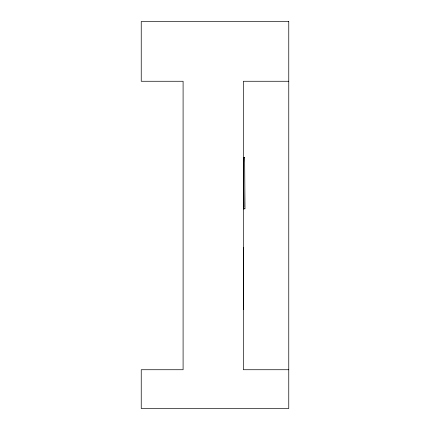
<?xml version="1.0" encoding="UTF-8"?>
<svg xmlns="http://www.w3.org/2000/svg" width="430" height="430" viewBox="0 0 430 430"><rect width="100%" height="100%" fill="white"/><g stroke="black" fill="none" stroke-linecap="round" stroke-linejoin="round"><path stroke-width="0.64" d="M243.342 207.212L243.944 207.206L243.423 168.85L243.885 157.342L244.632 157.493L244.993 208.856L243.342 208.867M243.342 157.348L243.885 157.342M244.632 157.493L243.342 157.498M243.67 158.208L243.342 158.208M243.751 202.847L243.342 202.847M244.154 208.69L243.342 208.695M288.761 81.265L243.342 81.265L243.342 369.73L288.761 369.73M243.342 247.255L243.358 309.546M243.423 157.348L243.423 208.867M288.761 21.5L141.239 21.5L141.239 81.265L183.094 81.265L183.094 369.73L141.239 369.73L141.239 408.5L288.761 408.5L288.761 21.5"/></g></svg>
